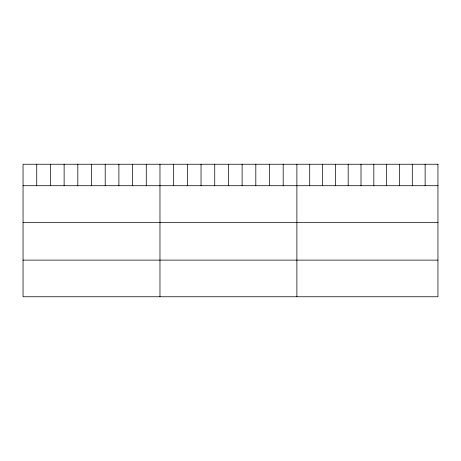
<?xml version="1.0" encoding="UTF-8"?>
<svg xmlns="http://www.w3.org/2000/svg" width="461" height="461" viewBox="0 0 461 461"><rect width="100%" height="100%" fill="white"/><g stroke="black" fill="none" stroke-linecap="round" stroke-linejoin="round"><path stroke-width="0.69" d="M23.05 185.714L437.95 185.714M23.05 222.358L437.95 222.358M23.05 260.113L437.95 260.113M425.128 164.243L425.128 185.714M412.301 164.243L412.301 185.714M399.48 164.243L399.48 185.714M386.652 164.243L386.652 185.714M373.831 164.243L373.831 185.714M361.003 164.243L361.003 185.714M348.182 164.243L348.182 185.714M335.354 164.243L335.354 185.714M322.533 164.243L322.533 185.714M309.706 164.243L309.706 185.714M296.884 164.243L296.884 296.757M283.192 164.243L283.192 185.714M269.501 164.243L269.501 185.714M255.809 164.243L255.809 185.714M242.117 164.243L242.117 185.714M228.425 164.243L228.425 185.714M214.734 164.243L214.734 185.714M201.042 164.243L201.042 185.714M187.35 164.243L187.35 185.714M173.659 164.243L173.659 185.714M159.967 164.243L159.967 296.757M146.275 164.243L146.275 185.714M132.584 164.243L132.584 185.714M118.892 164.243L118.892 185.714M105.2 164.243L105.2 185.714M91.509 164.243L91.509 185.714M77.817 164.243L77.817 185.714M64.125 164.243L64.125 185.714M50.433 164.243L50.433 185.714M36.742 164.243L36.742 185.714M437.95 164.243L23.05 164.243L23.05 296.757L437.95 296.757L437.95 164.243"/></g></svg>
